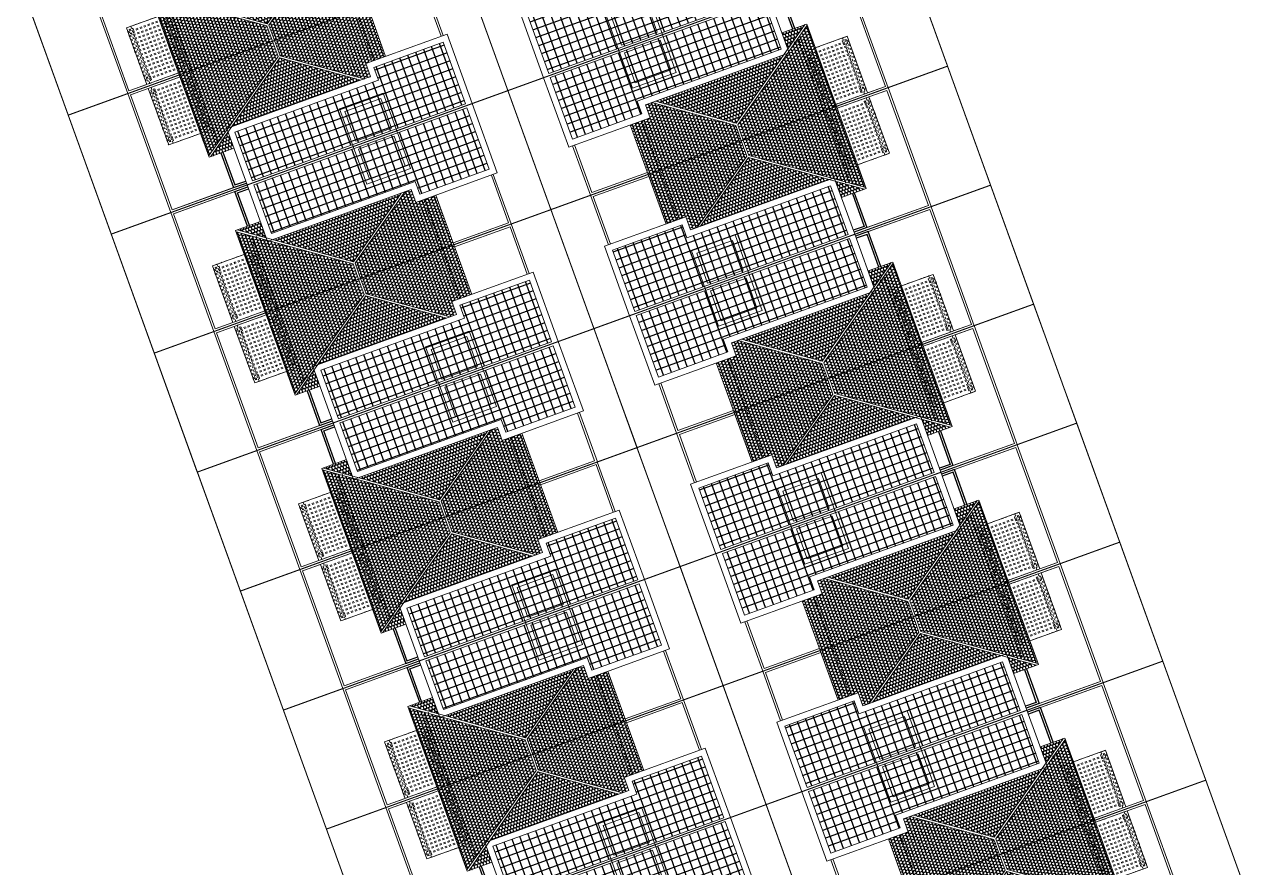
# Model space of a CAD drawing. Header units: metres. Extents: x 568336 to 569219, y 2065964 to 2066430.
# Drawn here: x 568602.9 to 568661, y 2066233 to 2066272.9 of the extents above; entities that cross this region are included whole.
import ezdxf

# ---------------------------------------------------------------- set-up
doc = ezdxf.new("R2010")
doc.units = ezdxf.units.M
doc.linetypes.add('HIDDEN', pattern=[0.375, 0.25, -0.125])
doc.linetypes.add('HIDDEN2', pattern=[0.1875, 0.125, -0.0625])
for name, color, linetype, lineweight in [('-CONCRETE', 1, 'CONTINUOUS', 35), ('-DIM', 9, 'CONTINUOUS', 13), ('-DOOR', 137, 'CONTINUOUS', 9), ('-HATCH', 8, 'CONTINUOUS', 5), ('-HIDE', 3, 'HIDDEN', 13), ('-LINE1', 7, 'CONTINUOUS', 18)]:
    doc.layers.add(name, color=color, linetype=linetype, lineweight=lineweight)
doc.layers.add('-HATCH CONCRETE', color=54, linetype='CONTINUOUS')
doc.layers.add('13. NET HATCH', color=252, linetype='CONTINUOUS')

# ---------------------------------------------------------------- blocks, each defined once
blk = doc.blocks.new('M1-T2')
at = {"layer": '13. NET HATCH'}
h = blk.add_hatch(dxfattribs=at)
h.set_pattern_fill('_USER', color=256, scale=400, double=1, pattern_type=0)
h.set_pattern_definition([(0, (-72019.7, 268497.24), (0, 400), []), (90, (-72019.7, 268497.24), (-400, 2e-14), [])])
h.paths.add_polyline_path([(194782, 48852), (191682, 48852), (191682, 38102), (194132, 38102), (194131, 45352), (194782, 45352)])
h = blk.add_hatch(dxfattribs=at)
h.set_pattern_fill('MAIGO-12', color=256, scale=300)
h.set_pattern_definition([(0, (-71937.98, 277997.69), (75, 150), [120, -30, 120, -30]), (90, (-71952.98, 278012.69), (-75, 150), [135, -165]), (45, (-71967.98, 277997.69), (75, 150), [21.213203, -403.050865]), (135, (-71937.98, 277997.69), (-75, 150), [21.213203, -403.050865])])
h.paths.add_polyline_path([(197582, 41353), (196808, 41353), (194431, 44721), (194431, 45052), (195082, 45052), (195082, 46052), (197582, 46052)])
h = blk.add_hatch(dxfattribs=at)
h.set_pattern_fill('MAIGO-12', color=256, scale=300, angle=-90)
h.set_pattern_definition([(270, (426586.06, 307889.96), (150, -75), [120, -30, 120, -30]), (360, (426601.06, 307904.96), (150, 75), [135, -165]), (315, (426586.06, 307919.96), (150, -75), [21.213203, -403.050865]), (45, (426586.06, 307889.96), (150, 75), [21.213203, -403.050865])])
h.paths.add_polyline_path([(196720, 41303), (194431, 44548), (194432, 38058)])
h = blk.add_hatch(dxfattribs=at)
h.set_pattern_fill('MAIGO-12', color=256, scale=300)
h.set_pattern_definition([(0, (-71937.98, 268648.89), (75, 150), [120, -30, 120, -30]), (90, (-71952.98, 268663.89), (-75, 150), [135, -165]), (45, (-71967.98, 268648.89), (75, 150), [21.213203, -403.050865]), (135, (-71937.98, 268648.89), (-75, 150), [21.213203, -403.050865])])
h.paths.add_polyline_path([(197582, 41253), (196808, 41253), (193494, 36554), (197582, 36554)])
h = blk.add_hatch(dxfattribs=at)
h.set_pattern_fill('MAIGO-12', color=256, scale=300, angle=-90)
h.set_pattern_definition([(270, (425567.87, 306464.43), (150, -75), [120, -30, 120, -30]), (360, (425582.87, 306479.43), (150, 75), [135, -165]), (315, (425567.87, 306494.43), (150, -75), [21.213203, -403.050865]), (45, (425567.87, 306464.43), (150, 75), [21.213203, -403.050865])])
h.paths.add_polyline_path([(194252, 37802), (193432, 37802), (193432, 36640)])
at = {"layer": '-CONCRETE', "color": 1, "linetype": 'HIDDEN', "ltscale": 10, "const_width": 50}
blk.add_lwpolyline([(191582, 50952), (197582, 50952), (197582, 30952), (191582, 30952)], close=True, dxfattribs=at)
at = {"layer": '-DIM'}
for points in [[(191582, 45352), (193482, 45352), (193482, 43152), (191582, 43152)], [(191782, 45152), (193282, 45152), (193282, 43352), (191782, 43352)]]:
    blk.add_lwpolyline(points, close=True, dxfattribs=at)
at = {"layer": '-DOOR'}
for p, q in [((191582, 33952), (191582, 37802)), ((191682, 37802), (191682, 34153)), ((197482, 36554), (197482, 34151)), ((197582, 36554), (197582, 33951))]:
    blk.add_line(p, q, dxfattribs=at)
at = {"layer": '-HATCH'}
for p, q in [((195082, 48952), (197582, 48952)), ((197482, 48852), (197482, 46052)), ((197582, 48952), (197582, 46052)), ((197582, 33951), (191582, 33952))]:
    blk.add_line(p, q, dxfattribs=at)
at = {"layer": '-HATCH', "linetype": 'HIDDEN'}
for p, q in [((194832, 34950), (194832, 37150)), ((194882, 34950), (194882, 37150)), ((195032, 34950), (195032, 37150)), ((195082, 34950), (195082, 37150)), ((195082, 34950), (195082, 37150)), ((195082, 34950), (195082, 37150)), ((195082, 34950), (195082, 37150)), ((195232, 34950), (195232, 37150)), ((195282, 34950), (195282, 37150)), ((195432, 34950), (195432, 37150)), ((195482, 34950), (195482, 37150)), ((195632, 34950), (195632, 37150)), ((195682, 34950), (195682, 37150)), ((195832, 34950), (195832, 37150)), ((195882, 34950), (195882, 37150)), ((196032, 34950), (196032, 37150)), ((196082, 34950), (196082, 37150)), ((196232, 34950), (196232, 37150)), ((196282, 34950), (196282, 37150)), ((196432, 34950), (196432, 37150)), ((196482, 34950), (196482, 37150)), ((196632, 34950), (196632, 37150)), ((196682, 34950), (196682, 37150)), ((196832, 34950), (196832, 37150)), ((196882, 34950), (196882, 37150)), ((197032, 34950), (197032, 37150)), ((197082, 34950), (197082, 37150)), ((197232, 34950), (197232, 37150)), ((197282, 34950), (197282, 37150))]:
    blk.add_line(p, q, dxfattribs=at)
at = {"layer": '-HATCH'}
for points in [[(197482, 48852), (195082, 48852)], [(191682, 37154), (193432, 37154)], [(194632, 36554), (194632, 34950), (197482, 34950), (197481, 34052), (191682, 34052), (191682, 37154)]]:
    blk.add_lwpolyline(points, dxfattribs=at)
at = {"layer": '-HATCH', "linetype": 'HIDDEN'}
blk.add_lwpolyline([(194632, 37150), (197482, 37150), (197482, 34950), (194632, 34950)], close=True, dxfattribs=at)
for points in [[(194832, 35100), (194632, 35100), (194632, 35180), (194832, 35180)], [(194757, 35180), (194757, 35240), (194832, 35240)], [(194832, 35040), (194757, 35040), (194757, 35100)], [(194882, 35240), (194957, 35240), (194957, 35180)], [(194882, 35180), (195032, 35180)], [(195032, 35100), (194882, 35100)], [(194957, 35100), (194957, 35040), (194882, 35040)], [(195082, 35180), (195082, 35180)], [(195082, 35180), (195082, 35180)], [(195082, 35180), (195232, 35180)], [(195232, 35100), (195082, 35100)], [(195082, 35100), (195082, 35100)], [(195082, 35100), (195082, 35100)], [(195282, 35180), (195432, 35180)], [(195432, 35100), (195282, 35100)], [(195482, 35180), (195632, 35180)], [(195632, 35100), (195482, 35100)], [(195682, 35180), (195832, 35180)], [(195832, 35100), (195682, 35100)], [(195882, 35180), (196032, 35180)], [(196032, 35100), (195882, 35100)], [(196082, 35180), (196232, 35180)], [(196232, 35100), (196082, 35100)], [(196282, 35180), (196432, 35180)], [(196432, 35100), (196282, 35100)], [(196482, 35180), (196632, 35180)], [(196632, 35100), (196482, 35100)], [(196682, 35180), (196832, 35180)], [(196832, 35100), (196682, 35100)], [(196882, 35180), (197032, 35180)], [(197032, 35100), (196882, 35100)], [(197082, 35180), (197232, 35180)], [(197232, 35100), (197082, 35100)], [(197232, 35240), (197157, 35240), (197157, 35180)], [(197157, 35100), (197157, 35040), (197232, 35040)], [(197357, 35180), (197357, 35240), (197282, 35240)], [(197282, 35180), (197482, 35180), (197482, 35100), (197282, 35100)], [(197282, 35040), (197357, 35040), (197357, 35100)]]:
    blk.add_lwpolyline(points, dxfattribs=at)
at = {"layer": '-HATCH CONCRETE', "color": 251}
for p, q in [((191682, 37154), (191682, 37802)), ((193432, 37154), (191682, 37154))]:
    blk.add_line(p, q, dxfattribs=at)
blk.add_lwpolyline([(193432, 37254), (191782, 37254), (191782, 37802)], dxfattribs=at)
at = {"layer": '-HIDE', "linetype": 'HIDDEN2', "ltscale": 5}
for p, q in [((197582, 45452), (195082, 45452)), ((194032, 37803), (194032, 37154)), ((194032, 37154), (197582, 37154))]:
    blk.add_line(p, q, dxfattribs=at)
at = {"layer": '-LINE1'}
for p, q in [((191582, 37802), (191582, 49152)), ((191582, 49152), (195082, 49152)), ((191682, 38102), (191682, 48852)), ((191682, 48852), (194782, 48852)), ((194782, 45352), (194782, 48852)), ((195082, 45052), (195082, 49152)), ((197582, 46052), (195082, 46052)), ((197582, 36554), (197582, 46052)), ((194131, 45352), (194132, 38102)), ((194782, 45352), (194131, 45352)), ((194431, 45052), (194432, 37802)), ((195082, 45052), (194431, 45052)), ((194431, 44721), (196808, 41353)), ((194431, 44548), (196720, 41303)), ((193432, 36640), (196720, 41303)), ((193494, 36554), (196808, 41253)), ((196808, 41353), (197582, 41353)), ((196808, 41253), (197582, 41253)), ((191582, 37802), (194432, 37802)), ((191682, 38102), (194132, 38102)), ((193432, 37802), (193432, 36554)), ((193432, 36554), (197582, 36554))]:
    blk.add_line(p, q, dxfattribs=at)
at = {"layer": '-LINE1', "lineweight": 18}
blk.add_lwpolyline([(191582, 50952), (197582, 50952), (197582, 30952), (191582, 30952)], close=True, dxfattribs=at)

msp = doc.modelspace()

# ---------------------------------------------------------------- block references
at = {"layer": '-DIM'}
for p, xscale, yscale, zscale, rotation in [((568738.945, 2066106.964), 0.0009999999999999998, 0.0009999999999999998, 0.0009999999999999998, 109.8838291794705), ((568508.714, 2066443.909), 0.0009999999999999998, 0.0009999999999999998, 0.0009999999999999998, 289.8844196597573), ((568608.626, 2066467.285), -0.0009999999999999994, 0.0009999999999999996, 0.0009999999999999998, 109.8838288205772), ((568643.119, 2066072.303), -0.001, 0.001, 0.001, 289.8844193008641), ((568743.026, 2066095.68), 0.0009999999999999998, 0.0009999999999999998, 0.0009999999999999998, 109.8838291794705), ((568512.795, 2066432.624), 0.0009999999999999998, 0.0009999999999999998, 0.0009999999999999998, 289.8844196597573), ((568612.707, 2066456), -0.0009999999999999994, 0.0009999999999999996, 0.0009999999999999998, 109.8838288205772), ((568647.2, 2066061.02), -0.001, 0.001, 0.001, 289.8844193008641), ((568747.108, 2066084.395), 0.0009999999999999998, 0.0009999999999999998, 0.0009999999999999998, 109.8838291794705), ((568516.877, 2066421.339), 0.0009999999999999998, 0.0009999999999999998, 0.0009999999999999998, 289.8844196597573), ((568616.789, 2066444.716), -0.0009999999999999994, 0.0009999999999999996, 0.0009999999999999998, 109.8838288205772), ((568651.281, 2066049.736), -0.001, 0.001, 0.001, 289.8844193008641), ((568751.189, 2066073.11), 0.0009999999999999998, 0.0009999999999999998, 0.0009999999999999998, 109.8838291794705), ((568520.958, 2066410.055), 0.0009999999999999998, 0.0009999999999999998, 0.0009999999999999998, 289.8844196597573), ((568620.87, 2066433.431), -0.0009999999999999994, 0.0009999999999999996, 0.0009999999999999998, 109.8838288205772), ((568655.363, 2066038.451), -0.001, 0.001, 0.001, 289.8844193008641), ((568755.271, 2066061.825), 0.0009999999999999998, 0.0009999999999999998, 0.0009999999999999998, 109.8838291794705), ((568525.04, 2066398.771), 0.0009999999999999998, 0.0009999999999999998, 0.0009999999999999998, 289.8844196597573)]:
    msp.add_blockref('M1-T2', p, dxfattribs=dict(at, xscale=xscale, yscale=yscale, zscale=zscale, rotation=rotation))

doc.saveas('drawing.dxf')
